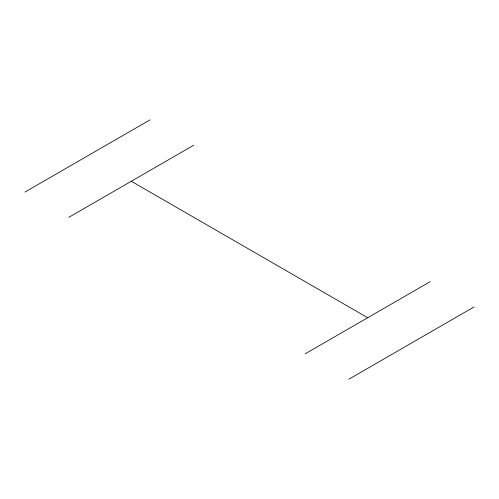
<?xml version="1.0" encoding="UTF-8"?>
<svg xmlns="http://www.w3.org/2000/svg" width="499" height="499" viewBox="0 0 499 499"><rect width="100%" height="100%" fill="white"/><g stroke="black" fill="none" stroke-linecap="round" stroke-linejoin="round"><path stroke-width="0.75" d="M24.95 192.065L150.024 119.86M68.768 217.364L193.843 145.159M305.157 353.841L430.232 281.636M348.976 379.14L474.05 306.935M131.306 181.262L367.694 317.738"/></g></svg>
